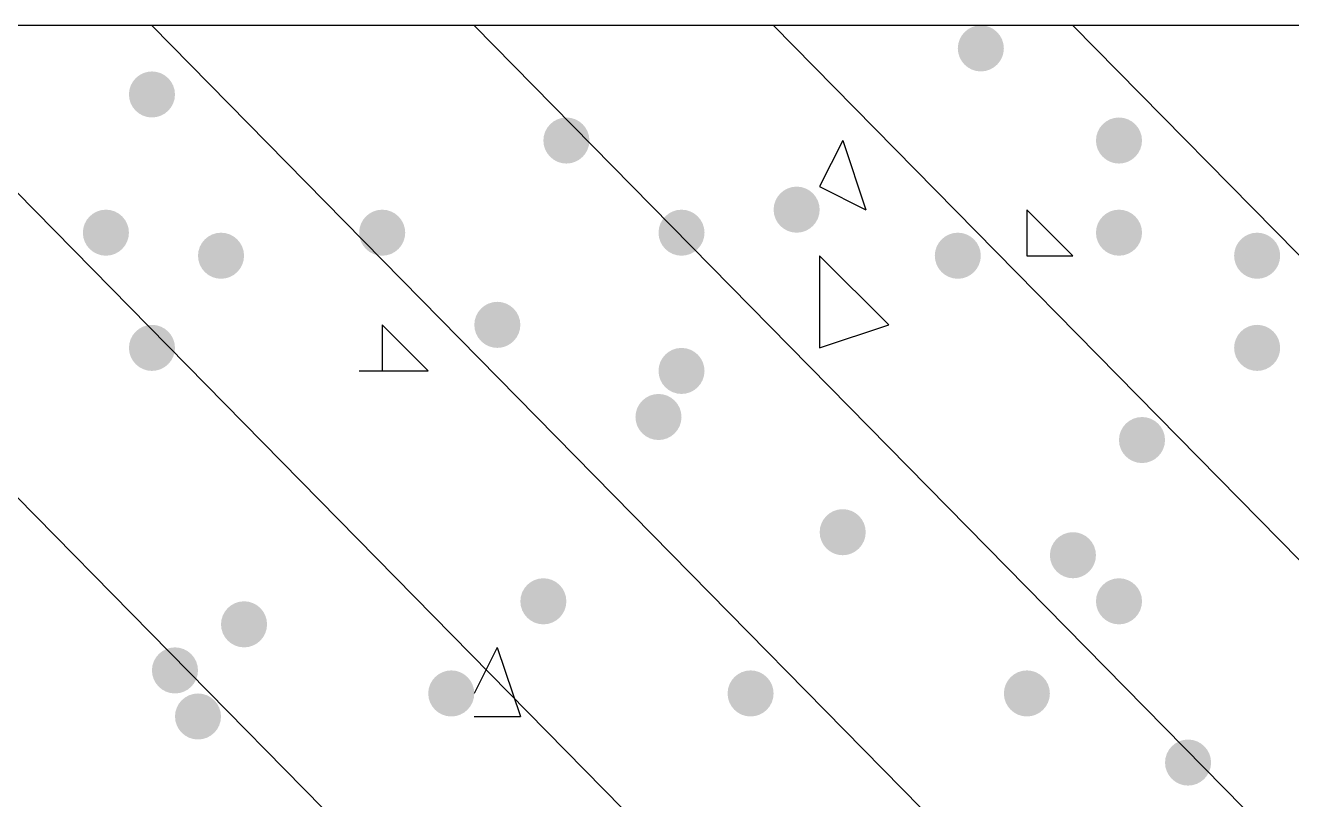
# Model space of a CAD drawing. Header units: inches. Extents: x 11 to 286, y 6 to 196.
# Drawn here: x 90.883 to 93.211, y 52.312 to 53.735 of the extents above; entities that cross this region are included whole.
import ezdxf

# ---------------------------------------------------------------- set-up
doc = ezdxf.new("R2010")
doc.units = ezdxf.units.IN
doc.header["$MEASUREMENT"] = 0
doc.layers.add('PDF_几何图形', color=7, linetype='Continuous')
doc.layers.add('PDF_实体填充', color=7, linetype='Continuous', true_color=0xffffff)

msp = doc.modelspace()

# ---------------------------------------------------------------- hatches: boundary and pattern name
at = {"layer": 'PDF_实体填充', "transparency": 33554559}
h = msp.add_hatch(color=7, dxfattribs=at)
edge = h.paths.add_edge_path(flags=0)
edge.add_spline(control_points=[(92.6818, 53.6928), (92.6818, 53.6695), (92.6627, 53.6504), (92.6394, 53.6504)], knot_values=[0, 0, 0, 0, 1, 1, 1, 1], degree=3, periodic=0)
edge.add_spline(control_points=[(92.6394, 53.6504), (92.6162, 53.6504), (92.5971, 53.6695), (92.5971, 53.6928)], knot_values=[0, 0, 0, 0, 1, 1, 1, 1], degree=3, periodic=0)
edge.add_line((92.5971, 53.6928), (92.5971, 53.6928))
edge.add_spline(control_points=[(92.5971, 53.6928), (92.5971, 53.7161), (92.6162, 53.7351), (92.6394, 53.7351)], knot_values=[0, 0, 0, 0, 1, 1, 1, 1], degree=3, periodic=0)
edge.add_spline(control_points=[(92.6394, 53.7351), (92.6627, 53.7351), (92.6818, 53.7161), (92.6818, 53.6928)], knot_values=[0, 0, 0, 0, 1, 1, 1, 1], degree=3, periodic=0)
edge.add_line((92.6818, 53.6928), (92.6818, 53.6928))
edge.add_line((92.6818, 53.6928), (92.6818, 53.6928))
h = msp.add_hatch(color=7, dxfattribs=at)
edge = h.paths.add_edge_path(flags=0)
edge.add_spline(control_points=[(91.1578, 53.6081), (91.1578, 53.5848), (91.1387, 53.5658), (91.1154, 53.5658)], knot_values=[0, 0, 0, 0, 1, 1, 1, 1], degree=3, periodic=0)
edge.add_spline(control_points=[(91.1154, 53.5658), (91.0922, 53.5658), (91.0731, 53.5848), (91.0731, 53.6081)], knot_values=[0, 0, 0, 0, 1, 1, 1, 1], degree=3, periodic=0)
edge.add_line((91.0731, 53.6081), (91.0731, 53.6081))
edge.add_spline(control_points=[(91.0731, 53.6081), (91.0731, 53.6314), (91.0922, 53.6504), (91.1154, 53.6504)], knot_values=[0, 0, 0, 0, 1, 1, 1, 1], degree=3, periodic=0)
edge.add_spline(control_points=[(91.1154, 53.6504), (91.1387, 53.6504), (91.1578, 53.6314), (91.1578, 53.6081)], knot_values=[0, 0, 0, 0, 1, 1, 1, 1], degree=3, periodic=0)
edge.add_line((91.1578, 53.6081), (91.1578, 53.6081))
edge.add_line((91.1578, 53.6081), (91.1578, 53.6081))
h = msp.add_hatch(color=7, dxfattribs=at)
edge = h.paths.add_edge_path(flags=0)
edge.add_spline(control_points=[(91.9198, 53.5234), (91.9198, 53.5002), (91.9007, 53.4811), (91.8774, 53.4811)], knot_values=[0, 0, 0, 0, 1, 1, 1, 1], degree=3, periodic=0)
edge.add_spline(control_points=[(91.8774, 53.4811), (91.8542, 53.4811), (91.8351, 53.5002), (91.8351, 53.5234)], knot_values=[0, 0, 0, 0, 1, 1, 1, 1], degree=3, periodic=0)
edge.add_line((91.8351, 53.5234), (91.8351, 53.5234))
edge.add_spline(control_points=[(91.8351, 53.5234), (91.8351, 53.5467), (91.8542, 53.5658), (91.8774, 53.5658)], knot_values=[0, 0, 0, 0, 1, 1, 1, 1], degree=3, periodic=0)
edge.add_spline(control_points=[(91.8774, 53.5658), (91.9007, 53.5658), (91.9198, 53.5467), (91.9198, 53.5234)], knot_values=[0, 0, 0, 0, 1, 1, 1, 1], degree=3, periodic=0)
edge.add_line((91.9198, 53.5234), (91.9198, 53.5234))
edge.add_line((91.9198, 53.5234), (91.9198, 53.5234))
h = msp.add_hatch(color=7, dxfattribs=at)
edge = h.paths.add_edge_path(flags=0)
edge.add_spline(control_points=[(92.9358, 53.5234), (92.9358, 53.5002), (92.9167, 53.4811), (92.8934, 53.4811)], knot_values=[0, 0, 0, 0, 1, 1, 1, 1], degree=3, periodic=0)
edge.add_spline(control_points=[(92.8934, 53.4811), (92.8702, 53.4811), (92.8511, 53.5002), (92.8511, 53.5234)], knot_values=[0, 0, 0, 0, 1, 1, 1, 1], degree=3, periodic=0)
edge.add_line((92.8511, 53.5234), (92.8511, 53.5234))
edge.add_spline(control_points=[(92.8511, 53.5234), (92.8511, 53.5467), (92.8702, 53.5658), (92.8934, 53.5658)], knot_values=[0, 0, 0, 0, 1, 1, 1, 1], degree=3, periodic=0)
edge.add_spline(control_points=[(92.8934, 53.5658), (92.9167, 53.5658), (92.9358, 53.5467), (92.9358, 53.5234)], knot_values=[0, 0, 0, 0, 1, 1, 1, 1], degree=3, periodic=0)
edge.add_line((92.9358, 53.5234), (92.9358, 53.5234))
edge.add_line((92.9358, 53.5234), (92.9358, 53.5234))
h = msp.add_hatch(color=7, dxfattribs=at)
edge = h.paths.add_edge_path(flags=0)
edge.add_spline(control_points=[(92.3431, 53.3964), (92.3431, 53.3732), (92.3241, 53.3541), (92.3008, 53.3541)], knot_values=[0, 0, 0, 0, 1, 1, 1, 1], degree=3, periodic=0)
edge.add_spline(control_points=[(92.3008, 53.3541), (92.2775, 53.3541), (92.2584, 53.3732), (92.2584, 53.3964)], knot_values=[0, 0, 0, 0, 1, 1, 1, 1], degree=3, periodic=0)
edge.add_line((92.2584, 53.3964), (92.2584, 53.3964))
edge.add_spline(control_points=[(92.2584, 53.3964), (92.2584, 53.4197), (92.2775, 53.4388), (92.3008, 53.4388)], knot_values=[0, 0, 0, 0, 1, 1, 1, 1], degree=3, periodic=0)
edge.add_spline(control_points=[(92.3008, 53.4388), (92.3241, 53.4388), (92.3431, 53.4197), (92.3431, 53.3964)], knot_values=[0, 0, 0, 0, 1, 1, 1, 1], degree=3, periodic=0)
edge.add_line((92.3431, 53.3964), (92.3431, 53.3964))
edge.add_line((92.3431, 53.3964), (92.3431, 53.3964))
h = msp.add_hatch(color=7, dxfattribs=at)
edge = h.paths.add_edge_path(flags=0)
edge.add_spline(control_points=[(91.0731, 53.3541), (91.0731, 53.3308), (91.0541, 53.3118), (91.0308, 53.3118)], knot_values=[0, 0, 0, 0, 1, 1, 1, 1], degree=3, periodic=0)
edge.add_spline(control_points=[(91.0308, 53.3118), (91.0075, 53.3118), (90.9884, 53.3308), (90.9884, 53.3541)], knot_values=[0, 0, 0, 0, 1, 1, 1, 1], degree=3, periodic=0)
edge.add_line((90.9884, 53.3541), (90.9884, 53.3541))
edge.add_spline(control_points=[(90.9884, 53.3541), (90.9884, 53.3774), (91.0075, 53.3964), (91.0308, 53.3964)], knot_values=[0, 0, 0, 0, 1, 1, 1, 1], degree=3, periodic=0)
edge.add_spline(control_points=[(91.0308, 53.3964), (91.0541, 53.3964), (91.0731, 53.3774), (91.0731, 53.3541)], knot_values=[0, 0, 0, 0, 1, 1, 1, 1], degree=3, periodic=0)
edge.add_line((91.0731, 53.3541), (91.0731, 53.3541))
edge.add_line((91.0731, 53.3541), (91.0731, 53.3541))
h = msp.add_hatch(color=7, dxfattribs=at)
edge = h.paths.add_edge_path(flags=0)
edge.add_spline(control_points=[(91.5811, 53.3541), (91.5811, 53.3308), (91.5621, 53.3118), (91.5388, 53.3118)], knot_values=[0, 0, 0, 0, 1, 1, 1, 1], degree=3, periodic=0)
edge.add_spline(control_points=[(91.5388, 53.3118), (91.5155, 53.3118), (91.4964, 53.3308), (91.4964, 53.3541)], knot_values=[0, 0, 0, 0, 1, 1, 1, 1], degree=3, periodic=0)
edge.add_line((91.4964, 53.3541), (91.4964, 53.3541))
edge.add_spline(control_points=[(91.4964, 53.3541), (91.4964, 53.3774), (91.5155, 53.3964), (91.5388, 53.3964)], knot_values=[0, 0, 0, 0, 1, 1, 1, 1], degree=3, periodic=0)
edge.add_spline(control_points=[(91.5388, 53.3964), (91.5621, 53.3964), (91.5811, 53.3774), (91.5811, 53.3541)], knot_values=[0, 0, 0, 0, 1, 1, 1, 1], degree=3, periodic=0)
edge.add_line((91.5811, 53.3541), (91.5811, 53.3541))
edge.add_line((91.5811, 53.3541), (91.5811, 53.3541))
h = msp.add_hatch(color=7, dxfattribs=at)
edge = h.paths.add_edge_path(flags=0)
edge.add_spline(control_points=[(92.1314, 53.3541), (92.1314, 53.3308), (92.1124, 53.3118), (92.0891, 53.3118)], knot_values=[0, 0, 0, 0, 1, 1, 1, 1], degree=3, periodic=0)
edge.add_spline(control_points=[(92.0891, 53.3118), (92.0658, 53.3118), (92.0468, 53.3308), (92.0468, 53.3541)], knot_values=[0, 0, 0, 0, 1, 1, 1, 1], degree=3, periodic=0)
edge.add_line((92.0468, 53.3541), (92.0468, 53.3541))
edge.add_spline(control_points=[(92.0468, 53.3541), (92.0468, 53.3774), (92.0658, 53.3964), (92.0891, 53.3964)], knot_values=[0, 0, 0, 0, 1, 1, 1, 1], degree=3, periodic=0)
edge.add_spline(control_points=[(92.0891, 53.3964), (92.1124, 53.3964), (92.1314, 53.3774), (92.1314, 53.3541)], knot_values=[0, 0, 0, 0, 1, 1, 1, 1], degree=3, periodic=0)
edge.add_line((92.1314, 53.3541), (92.1314, 53.3541))
edge.add_line((92.1314, 53.3541), (92.1314, 53.3541))
h = msp.add_hatch(color=7, dxfattribs=at)
edge = h.paths.add_edge_path(flags=0)
edge.add_spline(control_points=[(92.9358, 53.3541), (92.9358, 53.3308), (92.9167, 53.3118), (92.8934, 53.3118)], knot_values=[0, 0, 0, 0, 1, 1, 1, 1], degree=3, periodic=0)
edge.add_spline(control_points=[(92.8934, 53.3118), (92.8702, 53.3118), (92.8511, 53.3308), (92.8511, 53.3541)], knot_values=[0, 0, 0, 0, 1, 1, 1, 1], degree=3, periodic=0)
edge.add_line((92.8511, 53.3541), (92.8511, 53.3541))
edge.add_spline(control_points=[(92.8511, 53.3541), (92.8511, 53.3774), (92.8702, 53.3964), (92.8934, 53.3964)], knot_values=[0, 0, 0, 0, 1, 1, 1, 1], degree=3, periodic=0)
edge.add_spline(control_points=[(92.8934, 53.3964), (92.9167, 53.3964), (92.9358, 53.3774), (92.9358, 53.3541)], knot_values=[0, 0, 0, 0, 1, 1, 1, 1], degree=3, periodic=0)
edge.add_line((92.9358, 53.3541), (92.9358, 53.3541))
edge.add_line((92.9358, 53.3541), (92.9358, 53.3541))
h = msp.add_hatch(color=7, dxfattribs=at)
edge = h.paths.add_edge_path(flags=0)
edge.add_spline(control_points=[(91.2848, 53.3118), (91.2848, 53.2885), (91.2657, 53.2694), (91.2424, 53.2694)], knot_values=[0, 0, 0, 0, 1, 1, 1, 1], degree=3, periodic=0)
edge.add_spline(control_points=[(91.2424, 53.2694), (91.2192, 53.2694), (91.2001, 53.2885), (91.2001, 53.3118)], knot_values=[0, 0, 0, 0, 1, 1, 1, 1], degree=3, periodic=0)
edge.add_line((91.2001, 53.3118), (91.2001, 53.3118))
edge.add_spline(control_points=[(91.2001, 53.3118), (91.2001, 53.3351), (91.2192, 53.3541), (91.2424, 53.3541)], knot_values=[0, 0, 0, 0, 1, 1, 1, 1], degree=3, periodic=0)
edge.add_spline(control_points=[(91.2424, 53.3541), (91.2657, 53.3541), (91.2848, 53.3351), (91.2848, 53.3118)], knot_values=[0, 0, 0, 0, 1, 1, 1, 1], degree=3, periodic=0)
edge.add_line((91.2848, 53.3118), (91.2848, 53.3118))
edge.add_line((91.2848, 53.3118), (91.2848, 53.3118))
h = msp.add_hatch(color=7, dxfattribs=at)
edge = h.paths.add_edge_path(flags=0)
edge.add_spline(control_points=[(92.6394, 53.3118), (92.6394, 53.2885), (92.6204, 53.2694), (92.5971, 53.2694)], knot_values=[0, 0, 0, 0, 1, 1, 1, 1], degree=3, periodic=0)
edge.add_spline(control_points=[(92.5971, 53.2694), (92.5738, 53.2694), (92.5548, 53.2885), (92.5548, 53.3118)], knot_values=[0, 0, 0, 0, 1, 1, 1, 1], degree=3, periodic=0)
edge.add_line((92.5548, 53.3118), (92.5548, 53.3118))
edge.add_spline(control_points=[(92.5548, 53.3118), (92.5548, 53.3351), (92.5738, 53.3541), (92.5971, 53.3541)], knot_values=[0, 0, 0, 0, 1, 1, 1, 1], degree=3, periodic=0)
edge.add_spline(control_points=[(92.5971, 53.3541), (92.6204, 53.3541), (92.6394, 53.3351), (92.6394, 53.3118)], knot_values=[0, 0, 0, 0, 1, 1, 1, 1], degree=3, periodic=0)
edge.add_line((92.6394, 53.3118), (92.6394, 53.3118))
edge.add_line((92.6394, 53.3118), (92.6394, 53.3118))
h = msp.add_hatch(color=7, dxfattribs=at)
edge = h.paths.add_edge_path(flags=0)
edge.add_spline(control_points=[(93.1898, 53.3118), (93.1898, 53.2885), (93.1707, 53.2694), (93.1474, 53.2694)], knot_values=[0, 0, 0, 0, 1, 1, 1, 1], degree=3, periodic=0)
edge.add_spline(control_points=[(93.1474, 53.2694), (93.1242, 53.2694), (93.1051, 53.2885), (93.1051, 53.3118)], knot_values=[0, 0, 0, 0, 1, 1, 1, 1], degree=3, periodic=0)
edge.add_line((93.1051, 53.3118), (93.1051, 53.3118))
edge.add_spline(control_points=[(93.1051, 53.3118), (93.1051, 53.3351), (93.1242, 53.3541), (93.1474, 53.3541)], knot_values=[0, 0, 0, 0, 1, 1, 1, 1], degree=3, periodic=0)
edge.add_spline(control_points=[(93.1474, 53.3541), (93.1707, 53.3541), (93.1898, 53.3351), (93.1898, 53.3118)], knot_values=[0, 0, 0, 0, 1, 1, 1, 1], degree=3, periodic=0)
edge.add_line((93.1898, 53.3118), (93.1898, 53.3118))
edge.add_line((93.1898, 53.3118), (93.1898, 53.3118))
h = msp.add_hatch(color=7, dxfattribs=at)
edge = h.paths.add_edge_path(flags=0)
edge.add_spline(control_points=[(91.7928, 53.1848), (91.7928, 53.1615), (91.7737, 53.1424), (91.7504, 53.1424)], knot_values=[0, 0, 0, 0, 1, 1, 1, 1], degree=3, periodic=0)
edge.add_spline(control_points=[(91.7504, 53.1424), (91.7272, 53.1424), (91.7081, 53.1615), (91.7081, 53.1848)], knot_values=[0, 0, 0, 0, 1, 1, 1, 1], degree=3, periodic=0)
edge.add_line((91.7081, 53.1848), (91.7081, 53.1848))
edge.add_spline(control_points=[(91.7081, 53.1848), (91.7081, 53.2081), (91.7272, 53.2271), (91.7504, 53.2271)], knot_values=[0, 0, 0, 0, 1, 1, 1, 1], degree=3, periodic=0)
edge.add_spline(control_points=[(91.7504, 53.2271), (91.7737, 53.2271), (91.7928, 53.2081), (91.7928, 53.1848)], knot_values=[0, 0, 0, 0, 1, 1, 1, 1], degree=3, periodic=0)
edge.add_line((91.7928, 53.1848), (91.7928, 53.1848))
edge.add_line((91.7928, 53.1848), (91.7928, 53.1848))
h = msp.add_hatch(color=7, dxfattribs=at)
edge = h.paths.add_edge_path(flags=0)
edge.add_spline(control_points=[(91.1578, 53.1424), (91.1578, 53.1192), (91.1387, 53.1001), (91.1154, 53.1001)], knot_values=[0, 0, 0, 0, 1, 1, 1, 1], degree=3, periodic=0)
edge.add_spline(control_points=[(91.1154, 53.1001), (91.0922, 53.1001), (91.0731, 53.1192), (91.0731, 53.1424)], knot_values=[0, 0, 0, 0, 1, 1, 1, 1], degree=3, periodic=0)
edge.add_line((91.0731, 53.1424), (91.0731, 53.1424))
edge.add_spline(control_points=[(91.0731, 53.1424), (91.0731, 53.1657), (91.0922, 53.1848), (91.1154, 53.1848)], knot_values=[0, 0, 0, 0, 1, 1, 1, 1], degree=3, periodic=0)
edge.add_spline(control_points=[(91.1154, 53.1848), (91.1387, 53.1848), (91.1578, 53.1657), (91.1578, 53.1424)], knot_values=[0, 0, 0, 0, 1, 1, 1, 1], degree=3, periodic=0)
edge.add_line((91.1578, 53.1424), (91.1578, 53.1424))
edge.add_line((91.1578, 53.1424), (91.1578, 53.1424))
h = msp.add_hatch(color=7, dxfattribs=at)
edge = h.paths.add_edge_path(flags=0)
edge.add_spline(control_points=[(93.1898, 53.1424), (93.1898, 53.1192), (93.1707, 53.1001), (93.1474, 53.1001)], knot_values=[0, 0, 0, 0, 1, 1, 1, 1], degree=3, periodic=0)
edge.add_spline(control_points=[(93.1474, 53.1001), (93.1242, 53.1001), (93.1051, 53.1192), (93.1051, 53.1424)], knot_values=[0, 0, 0, 0, 1, 1, 1, 1], degree=3, periodic=0)
edge.add_line((93.1051, 53.1424), (93.1051, 53.1424))
edge.add_spline(control_points=[(93.1051, 53.1424), (93.1051, 53.1657), (93.1242, 53.1848), (93.1474, 53.1848)], knot_values=[0, 0, 0, 0, 1, 1, 1, 1], degree=3, periodic=0)
edge.add_spline(control_points=[(93.1474, 53.1848), (93.1707, 53.1848), (93.1898, 53.1657), (93.1898, 53.1424)], knot_values=[0, 0, 0, 0, 1, 1, 1, 1], degree=3, periodic=0)
edge.add_line((93.1898, 53.1424), (93.1898, 53.1424))
edge.add_line((93.1898, 53.1424), (93.1898, 53.1424))
h = msp.add_hatch(color=7, dxfattribs=at)
edge = h.paths.add_edge_path(flags=0)
edge.add_spline(control_points=[(92.1314, 53.1001), (92.1314, 53.0768), (92.1124, 53.0578), (92.0891, 53.0578)], knot_values=[0, 0, 0, 0, 1, 1, 1, 1], degree=3, periodic=0)
edge.add_spline(control_points=[(92.0891, 53.0578), (92.0658, 53.0578), (92.0468, 53.0768), (92.0468, 53.1001)], knot_values=[0, 0, 0, 0, 1, 1, 1, 1], degree=3, periodic=0)
edge.add_line((92.0468, 53.1001), (92.0468, 53.1001))
edge.add_spline(control_points=[(92.0468, 53.1001), (92.0468, 53.1234), (92.0658, 53.1424), (92.0891, 53.1424)], knot_values=[0, 0, 0, 0, 1, 1, 1, 1], degree=3, periodic=0)
edge.add_spline(control_points=[(92.0891, 53.1424), (92.1124, 53.1424), (92.1314, 53.1234), (92.1314, 53.1001)], knot_values=[0, 0, 0, 0, 1, 1, 1, 1], degree=3, periodic=0)
edge.add_line((92.1314, 53.1001), (92.1314, 53.1001))
edge.add_line((92.1314, 53.1001), (92.1314, 53.1001))
h = msp.add_hatch(color=7, dxfattribs=at)
edge = h.paths.add_edge_path(flags=0)
edge.add_spline(control_points=[(92.0891, 53.0154), (92.0891, 52.9922), (92.0701, 52.9731), (92.0468, 52.9731)], knot_values=[0, 0, 0, 0, 1, 1, 1, 1], degree=3, periodic=0)
edge.add_spline(control_points=[(92.0468, 52.9731), (92.0235, 52.9731), (92.0044, 52.9922), (92.0044, 53.0154)], knot_values=[0, 0, 0, 0, 1, 1, 1, 1], degree=3, periodic=0)
edge.add_line((92.0044, 53.0154), (92.0044, 53.0154))
edge.add_spline(control_points=[(92.0044, 53.0154), (92.0044, 53.0387), (92.0235, 53.0578), (92.0468, 53.0578)], knot_values=[0, 0, 0, 0, 1, 1, 1, 1], degree=3, periodic=0)
edge.add_spline(control_points=[(92.0468, 53.0578), (92.0701, 53.0578), (92.0891, 53.0387), (92.0891, 53.0154)], knot_values=[0, 0, 0, 0, 1, 1, 1, 1], degree=3, periodic=0)
edge.add_line((92.0891, 53.0154), (92.0891, 53.0154))
edge.add_line((92.0891, 53.0154), (92.0891, 53.0154))
h = msp.add_hatch(color=7, dxfattribs=at)
edge = h.paths.add_edge_path(flags=0)
edge.add_spline(control_points=[(92.9781, 52.9731), (92.9781, 52.9498), (92.9591, 52.9308), (92.9358, 52.9308)], knot_values=[0, 0, 0, 0, 1, 1, 1, 1], degree=3, periodic=0)
edge.add_spline(control_points=[(92.9358, 52.9308), (92.9125, 52.9308), (92.8934, 52.9498), (92.8934, 52.9731)], knot_values=[0, 0, 0, 0, 1, 1, 1, 1], degree=3, periodic=0)
edge.add_line((92.8934, 52.9731), (92.8934, 52.9731))
edge.add_spline(control_points=[(92.8934, 52.9731), (92.8934, 52.9964), (92.9125, 53.0154), (92.9358, 53.0154)], knot_values=[0, 0, 0, 0, 1, 1, 1, 1], degree=3, periodic=0)
edge.add_spline(control_points=[(92.9358, 53.0154), (92.9591, 53.0154), (92.9781, 52.9964), (92.9781, 52.9731)], knot_values=[0, 0, 0, 0, 1, 1, 1, 1], degree=3, periodic=0)
edge.add_line((92.9781, 52.9731), (92.9781, 52.9731))
edge.add_line((92.9781, 52.9731), (92.9781, 52.9731))
h = msp.add_hatch(color=7, dxfattribs=at)
edge = h.paths.add_edge_path(flags=0)
edge.add_spline(control_points=[(92.4278, 52.8038), (92.4278, 52.7805), (92.4087, 52.7614), (92.3854, 52.7614)], knot_values=[0, 0, 0, 0, 1, 1, 1, 1], degree=3, periodic=0)
edge.add_spline(control_points=[(92.3854, 52.7614), (92.3622, 52.7614), (92.3431, 52.7805), (92.3431, 52.8038)], knot_values=[0, 0, 0, 0, 1, 1, 1, 1], degree=3, periodic=0)
edge.add_line((92.3431, 52.8038), (92.3431, 52.8038))
edge.add_spline(control_points=[(92.3431, 52.8038), (92.3431, 52.8271), (92.3622, 52.8461), (92.3854, 52.8461)], knot_values=[0, 0, 0, 0, 1, 1, 1, 1], degree=3, periodic=0)
edge.add_spline(control_points=[(92.3854, 52.8461), (92.4087, 52.8461), (92.4278, 52.8271), (92.4278, 52.8038)], knot_values=[0, 0, 0, 0, 1, 1, 1, 1], degree=3, periodic=0)
edge.add_line((92.4278, 52.8038), (92.4278, 52.8038))
edge.add_line((92.4278, 52.8038), (92.4278, 52.8038))
h = msp.add_hatch(color=7, dxfattribs=at)
edge = h.paths.add_edge_path(flags=0)
edge.add_spline(control_points=[(92.8511, 52.7614), (92.8511, 52.7382), (92.8321, 52.7191), (92.8088, 52.7191)], knot_values=[0, 0, 0, 0, 1, 1, 1, 1], degree=3, periodic=0)
edge.add_spline(control_points=[(92.8088, 52.7191), (92.7855, 52.7191), (92.7664, 52.7382), (92.7664, 52.7614)], knot_values=[0, 0, 0, 0, 1, 1, 1, 1], degree=3, periodic=0)
edge.add_line((92.7664, 52.7614), (92.7664, 52.7614))
edge.add_spline(control_points=[(92.7664, 52.7614), (92.7664, 52.7847), (92.7855, 52.8038), (92.8088, 52.8038)], knot_values=[0, 0, 0, 0, 1, 1, 1, 1], degree=3, periodic=0)
edge.add_spline(control_points=[(92.8088, 52.8038), (92.8321, 52.8038), (92.8511, 52.7847), (92.8511, 52.7614)], knot_values=[0, 0, 0, 0, 1, 1, 1, 1], degree=3, periodic=0)
edge.add_line((92.8511, 52.7614), (92.8511, 52.7614))
edge.add_line((92.8511, 52.7614), (92.8511, 52.7614))
h = msp.add_hatch(color=7, dxfattribs=at)
edge = h.paths.add_edge_path(flags=0)
edge.add_spline(control_points=[(91.8774, 52.6768), (91.8774, 52.6535), (91.8584, 52.6344), (91.8351, 52.6344)], knot_values=[0, 0, 0, 0, 1, 1, 1, 1], degree=3, periodic=0)
edge.add_spline(control_points=[(91.8351, 52.6344), (91.8118, 52.6344), (91.7928, 52.6535), (91.7928, 52.6768)], knot_values=[0, 0, 0, 0, 1, 1, 1, 1], degree=3, periodic=0)
edge.add_line((91.7928, 52.6768), (91.7928, 52.6768))
edge.add_spline(control_points=[(91.7928, 52.6768), (91.7928, 52.7001), (91.8118, 52.7191), (91.8351, 52.7191)], knot_values=[0, 0, 0, 0, 1, 1, 1, 1], degree=3, periodic=0)
edge.add_spline(control_points=[(91.8351, 52.7191), (91.8584, 52.7191), (91.8774, 52.7001), (91.8774, 52.6768)], knot_values=[0, 0, 0, 0, 1, 1, 1, 1], degree=3, periodic=0)
edge.add_line((91.8774, 52.6768), (91.8774, 52.6768))
edge.add_line((91.8774, 52.6768), (91.8774, 52.6768))
h = msp.add_hatch(color=7, dxfattribs=at)
edge = h.paths.add_edge_path(flags=0)
edge.add_spline(control_points=[(92.9358, 52.6768), (92.9358, 52.6535), (92.9167, 52.6344), (92.8934, 52.6344)], knot_values=[0, 0, 0, 0, 1, 1, 1, 1], degree=3, periodic=0)
edge.add_spline(control_points=[(92.8934, 52.6344), (92.8702, 52.6344), (92.8511, 52.6535), (92.8511, 52.6768)], knot_values=[0, 0, 0, 0, 1, 1, 1, 1], degree=3, periodic=0)
edge.add_line((92.8511, 52.6768), (92.8511, 52.6768))
edge.add_spline(control_points=[(92.8511, 52.6768), (92.8511, 52.7001), (92.8702, 52.7191), (92.8934, 52.7191)], knot_values=[0, 0, 0, 0, 1, 1, 1, 1], degree=3, periodic=0)
edge.add_spline(control_points=[(92.8934, 52.7191), (92.9167, 52.7191), (92.9358, 52.7001), (92.9358, 52.6768)], knot_values=[0, 0, 0, 0, 1, 1, 1, 1], degree=3, periodic=0)
edge.add_line((92.9358, 52.6768), (92.9358, 52.6768))
edge.add_line((92.9358, 52.6768), (92.9358, 52.6768))
h = msp.add_hatch(color=7, dxfattribs=at)
edge = h.paths.add_edge_path(flags=0)
edge.add_spline(control_points=[(91.3271, 52.6344), (91.3271, 52.6112), (91.3081, 52.5921), (91.2848, 52.5921)], knot_values=[0, 0, 0, 0, 1, 1, 1, 1], degree=3, periodic=0)
edge.add_spline(control_points=[(91.2848, 52.5921), (91.2615, 52.5921), (91.2424, 52.6112), (91.2424, 52.6344)], knot_values=[0, 0, 0, 0, 1, 1, 1, 1], degree=3, periodic=0)
edge.add_line((91.2424, 52.6344), (91.2424, 52.6344))
edge.add_spline(control_points=[(91.2424, 52.6344), (91.2424, 52.6577), (91.2615, 52.6768), (91.2848, 52.6768)], knot_values=[0, 0, 0, 0, 1, 1, 1, 1], degree=3, periodic=0)
edge.add_spline(control_points=[(91.2848, 52.6768), (91.3081, 52.6768), (91.3271, 52.6577), (91.3271, 52.6344)], knot_values=[0, 0, 0, 0, 1, 1, 1, 1], degree=3, periodic=0)
edge.add_line((91.3271, 52.6344), (91.3271, 52.6344))
edge.add_line((91.3271, 52.6344), (91.3271, 52.6344))
h = msp.add_hatch(color=7, dxfattribs=at)
edge = h.paths.add_edge_path(flags=0)
edge.add_spline(control_points=[(91.2001, 52.5498), (91.2001, 52.5265), (91.1811, 52.5074), (91.1578, 52.5074)], knot_values=[0, 0, 0, 0, 1, 1, 1, 1], degree=3, periodic=0)
edge.add_spline(control_points=[(91.1578, 52.5074), (91.1345, 52.5074), (91.1154, 52.5265), (91.1154, 52.5498)], knot_values=[0, 0, 0, 0, 1, 1, 1, 1], degree=3, periodic=0)
edge.add_line((91.1154, 52.5498), (91.1154, 52.5498))
edge.add_spline(control_points=[(91.1154, 52.5498), (91.1154, 52.5731), (91.1345, 52.5921), (91.1578, 52.5921)], knot_values=[0, 0, 0, 0, 1, 1, 1, 1], degree=3, periodic=0)
edge.add_spline(control_points=[(91.1578, 52.5921), (91.1811, 52.5921), (91.2001, 52.5731), (91.2001, 52.5498)], knot_values=[0, 0, 0, 0, 1, 1, 1, 1], degree=3, periodic=0)
edge.add_line((91.2001, 52.5498), (91.2001, 52.5498))
edge.add_line((91.2001, 52.5498), (91.2001, 52.5498))
h = msp.add_hatch(color=7, dxfattribs=at)
edge = h.paths.add_edge_path(flags=0)
edge.add_spline(control_points=[(91.7081, 52.5074), (91.7081, 52.4842), (91.6891, 52.4651), (91.6658, 52.4651)], knot_values=[0, 0, 0, 0, 1, 1, 1, 1], degree=3, periodic=0)
edge.add_spline(control_points=[(91.6658, 52.4651), (91.6425, 52.4651), (91.6234, 52.4842), (91.6234, 52.5074)], knot_values=[0, 0, 0, 0, 1, 1, 1, 1], degree=3, periodic=0)
edge.add_line((91.6234, 52.5074), (91.6234, 52.5074))
edge.add_spline(control_points=[(91.6234, 52.5074), (91.6234, 52.5307), (91.6425, 52.5498), (91.6658, 52.5498)], knot_values=[0, 0, 0, 0, 1, 1, 1, 1], degree=3, periodic=0)
edge.add_spline(control_points=[(91.6658, 52.5498), (91.6891, 52.5498), (91.7081, 52.5307), (91.7081, 52.5074)], knot_values=[0, 0, 0, 0, 1, 1, 1, 1], degree=3, periodic=0)
edge.add_line((91.7081, 52.5074), (91.7081, 52.5074))
edge.add_line((91.7081, 52.5074), (91.7081, 52.5074))
h = msp.add_hatch(color=7, dxfattribs=at)
edge = h.paths.add_edge_path(flags=0)
edge.add_spline(control_points=[(92.2584, 52.5074), (92.2584, 52.4842), (92.2394, 52.4651), (92.2161, 52.4651)], knot_values=[0, 0, 0, 0, 1, 1, 1, 1], degree=3, periodic=0)
edge.add_spline(control_points=[(92.2161, 52.4651), (92.1928, 52.4651), (92.1738, 52.4842), (92.1738, 52.5074)], knot_values=[0, 0, 0, 0, 1, 1, 1, 1], degree=3, periodic=0)
edge.add_line((92.1738, 52.5074), (92.1738, 52.5074))
edge.add_spline(control_points=[(92.1738, 52.5074), (92.1738, 52.5307), (92.1928, 52.5498), (92.2161, 52.5498)], knot_values=[0, 0, 0, 0, 1, 1, 1, 1], degree=3, periodic=0)
edge.add_spline(control_points=[(92.2161, 52.5498), (92.2394, 52.5498), (92.2584, 52.5307), (92.2584, 52.5074)], knot_values=[0, 0, 0, 0, 1, 1, 1, 1], degree=3, periodic=0)
edge.add_line((92.2584, 52.5074), (92.2584, 52.5074))
edge.add_line((92.2584, 52.5074), (92.2584, 52.5074))
h = msp.add_hatch(color=7, dxfattribs=at)
edge = h.paths.add_edge_path(flags=0)
edge.add_spline(control_points=[(92.7664, 52.5074), (92.7664, 52.4842), (92.7474, 52.4651), (92.7241, 52.4651)], knot_values=[0, 0, 0, 0, 1, 1, 1, 1], degree=3, periodic=0)
edge.add_spline(control_points=[(92.7241, 52.4651), (92.7008, 52.4651), (92.6818, 52.4842), (92.6818, 52.5074)], knot_values=[0, 0, 0, 0, 1, 1, 1, 1], degree=3, periodic=0)
edge.add_line((92.6818, 52.5074), (92.6818, 52.5074))
edge.add_spline(control_points=[(92.6818, 52.5074), (92.6818, 52.5307), (92.7008, 52.5498), (92.7241, 52.5498)], knot_values=[0, 0, 0, 0, 1, 1, 1, 1], degree=3, periodic=0)
edge.add_spline(control_points=[(92.7241, 52.5498), (92.7474, 52.5498), (92.7664, 52.5307), (92.7664, 52.5074)], knot_values=[0, 0, 0, 0, 1, 1, 1, 1], degree=3, periodic=0)
edge.add_line((92.7664, 52.5074), (92.7664, 52.5074))
edge.add_line((92.7664, 52.5074), (92.7664, 52.5074))
h = msp.add_hatch(color=7, dxfattribs=at)
edge = h.paths.add_edge_path(flags=0)
edge.add_spline(control_points=[(91.2424, 52.4651), (91.2424, 52.4418), (91.2234, 52.4228), (91.2001, 52.4228)], knot_values=[0, 0, 0, 0, 1, 1, 1, 1], degree=3, periodic=0)
edge.add_spline(control_points=[(91.2001, 52.4228), (91.1768, 52.4228), (91.1578, 52.4418), (91.1578, 52.4651)], knot_values=[0, 0, 0, 0, 1, 1, 1, 1], degree=3, periodic=0)
edge.add_line((91.1578, 52.4651), (91.1578, 52.4651))
edge.add_spline(control_points=[(91.1578, 52.4651), (91.1578, 52.4884), (91.1768, 52.5074), (91.2001, 52.5074)], knot_values=[0, 0, 0, 0, 1, 1, 1, 1], degree=3, periodic=0)
edge.add_spline(control_points=[(91.2001, 52.5074), (91.2234, 52.5074), (91.2424, 52.4884), (91.2424, 52.4651)], knot_values=[0, 0, 0, 0, 1, 1, 1, 1], degree=3, periodic=0)
edge.add_line((91.2424, 52.4651), (91.2424, 52.4651))
edge.add_line((91.2424, 52.4651), (91.2424, 52.4651))
h = msp.add_hatch(color=7, dxfattribs=at)
edge = h.paths.add_edge_path(flags=0)
edge.add_spline(control_points=[(93.0628, 52.3804), (93.0628, 52.3572), (93.0437, 52.3381), (93.0204, 52.3381)], knot_values=[0, 0, 0, 0, 1, 1, 1, 1], degree=3, periodic=0)
edge.add_spline(control_points=[(93.0204, 52.3381), (92.9972, 52.3381), (92.9781, 52.3572), (92.9781, 52.3804)], knot_values=[0, 0, 0, 0, 1, 1, 1, 1], degree=3, periodic=0)
edge.add_line((92.9781, 52.3804), (92.9781, 52.3804))
edge.add_spline(control_points=[(92.9781, 52.3804), (92.9781, 52.4037), (92.9972, 52.4228), (93.0204, 52.4228)], knot_values=[0, 0, 0, 0, 1, 1, 1, 1], degree=3, periodic=0)
edge.add_spline(control_points=[(93.0204, 52.4228), (93.0437, 52.4228), (93.0628, 52.4037), (93.0628, 52.3804)], knot_values=[0, 0, 0, 0, 1, 1, 1, 1], degree=3, periodic=0)
edge.add_line((93.0628, 52.3804), (93.0628, 52.3804))
edge.add_line((93.0628, 52.3804), (93.0628, 52.3804))

# ---------------------------------------------------------------- linework, layer by layer
at = {"layer": 'PDF_几何图形'}
for p, q in [((174.3851, 53.7351), (84.6384, 53.7351)), ((90.0148, 53.7351), (92.5548, 51.1528)), ((90.5651, 53.7351), (93.1051, 51.1528)), ((91.1154, 53.7351), (93.6554, 51.1528)), ((91.7081, 53.7351), (94.2481, 51.1528)), ((92.2584, 53.7351), (94.7984, 51.1528)), ((92.8088, 53.7351), (95.3488, 51.1528)), ((92.3854, 53.5234), (92.3431, 53.4388)), ((92.3854, 53.5234), (92.4278, 53.3964)), ((92.3431, 53.4388), (92.4278, 53.3964)), ((92.7241, 53.3964), (92.8088, 53.3118)), ((92.7241, 53.3964), (92.7241, 53.3118)), ((92.3431, 53.3118), (92.4701, 53.1848)), ((92.3431, 53.3118), (92.3431, 53.1424)), ((92.7241, 53.3118), (92.8088, 53.3118)), ((91.5388, 53.1848), (91.6234, 53.1001)), ((91.5388, 53.1848), (91.5388, 53.1001)), ((92.3431, 53.1424), (92.4701, 53.1848)), ((91.4964, 53.1001), (91.6234, 53.1001)), ((91.7504, 52.5921), (91.7081, 52.5074)), ((91.7504, 52.5921), (91.7928, 52.4651)), ((91.7081, 52.4651), (91.7928, 52.4651))]:
    msp.add_line(p, q, dxfattribs=at)

doc.saveas('drawing.dxf')
